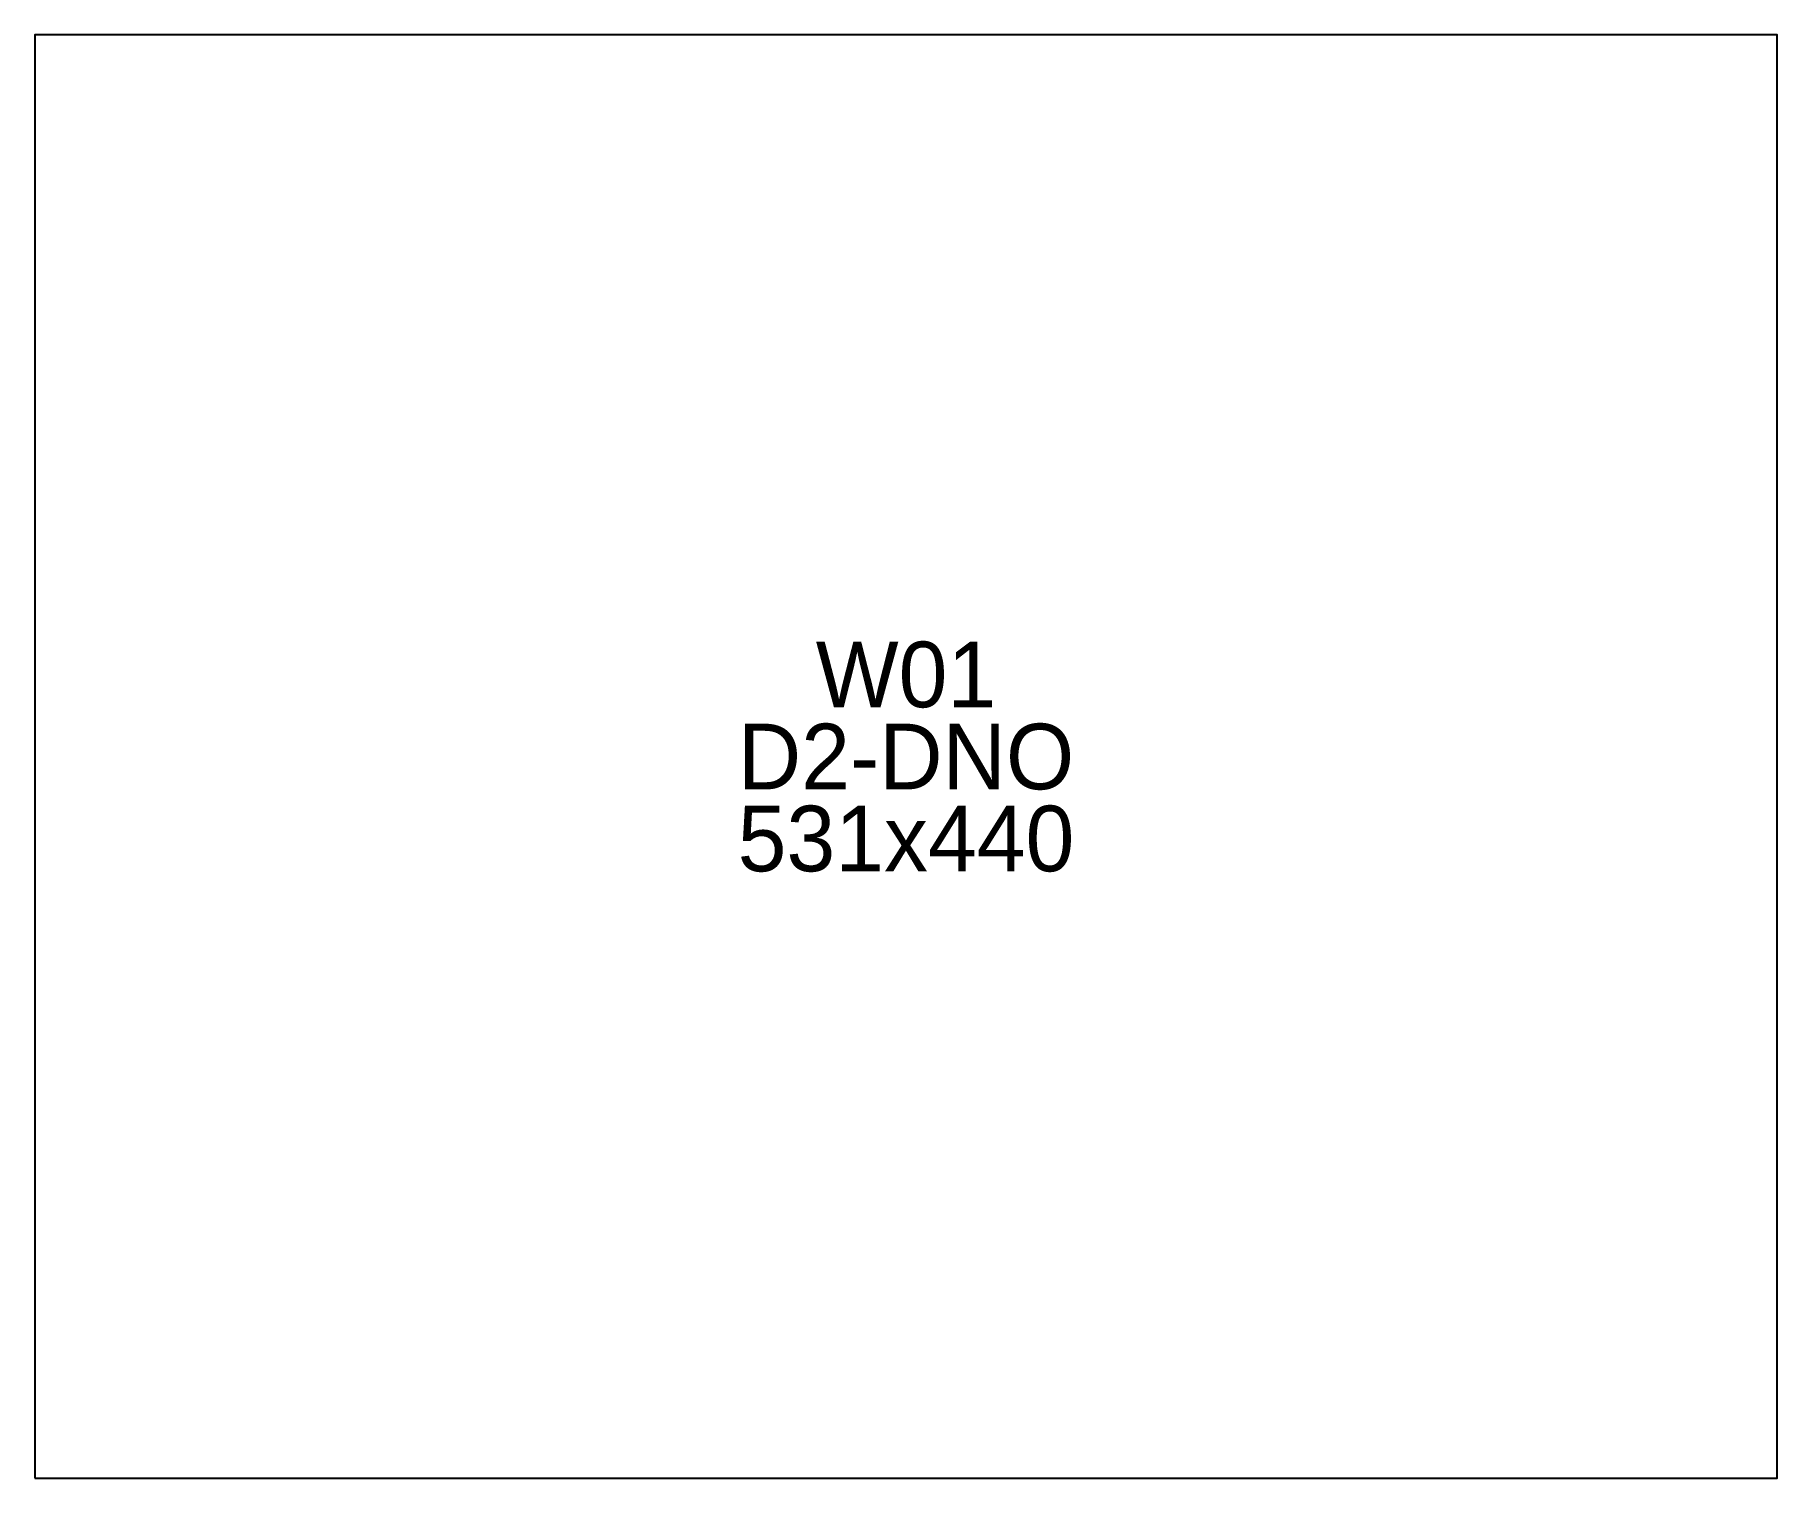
# Model space of a CAD drawing. Extents: x 0 to 531, y 0 to 440.
import ezdxf
from ezdxf.enums import TextEntityAlignment as Align

# ---------------------------------------------------------------- set-up
doc = ezdxf.new("R2010")
doc.units = 0
doc.layers.add('OUTLINE', color=7, linetype='CONTINUOUS')
doc.layers.add('UNIT_NUMBER', color=94, linetype='CONTINUOUS')

msp = doc.modelspace()

# ---------------------------------------------------------------- linework, layer by layer
at = {"layer": 'OUTLINE'}
msp.add_lwpolyline([(0, 0), (531, 0), (531, 440), (0, 440)], close=True, dxfattribs=at)

# ---------------------------------------------------------------- texts
at = {"layer": 'UNIT_NUMBER'}
for s, p in [('W01', (265.5, 245)), ('D2-DNO', (265.5, 220)), ('531x440', (265.5, 195))]:
    msp.add_text(s, height=20, dxfattribs=at).set_placement(p, align=Align.MIDDLE_CENTER)

doc.saveas('drawing.dxf')
